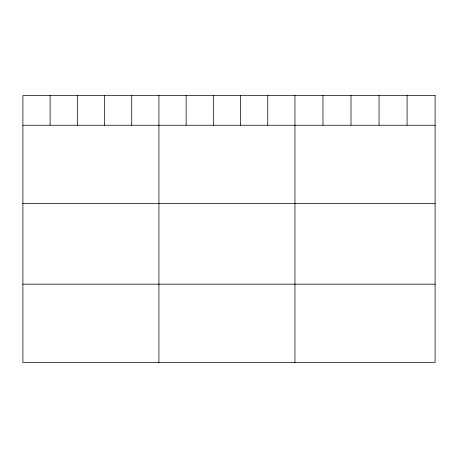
<?xml version="1.0" encoding="UTF-8"?>
<svg xmlns="http://www.w3.org/2000/svg" width="458" height="458" viewBox="0 0 458 458"><rect width="100%" height="100%" fill="white"/><g stroke="black" fill="none" stroke-linecap="round" stroke-linejoin="round"><path stroke-width="0.69" d="M22.9 125.24L435.1 125.24M22.9 203.518L435.1 203.518M22.9 284.166L435.1 284.166M407.07 95.55L407.07 125.24M379.041 95.55L379.041 125.24M351.011 95.55L351.011 125.24M322.982 95.55L322.982 125.24M294.952 95.55L294.952 362.45M267.747 95.55L267.747 125.24M240.542 95.55L240.542 125.24M213.336 95.55L213.336 125.24M186.131 95.55L186.131 125.24M158.926 95.55L158.926 362.45M131.721 95.55L131.721 125.24M104.516 95.55L104.516 125.24M77.31 95.55L77.31 125.24M50.105 95.55L50.105 125.24M435.1 95.55L22.9 95.55L22.9 362.45L435.1 362.45L435.1 95.55"/></g></svg>
